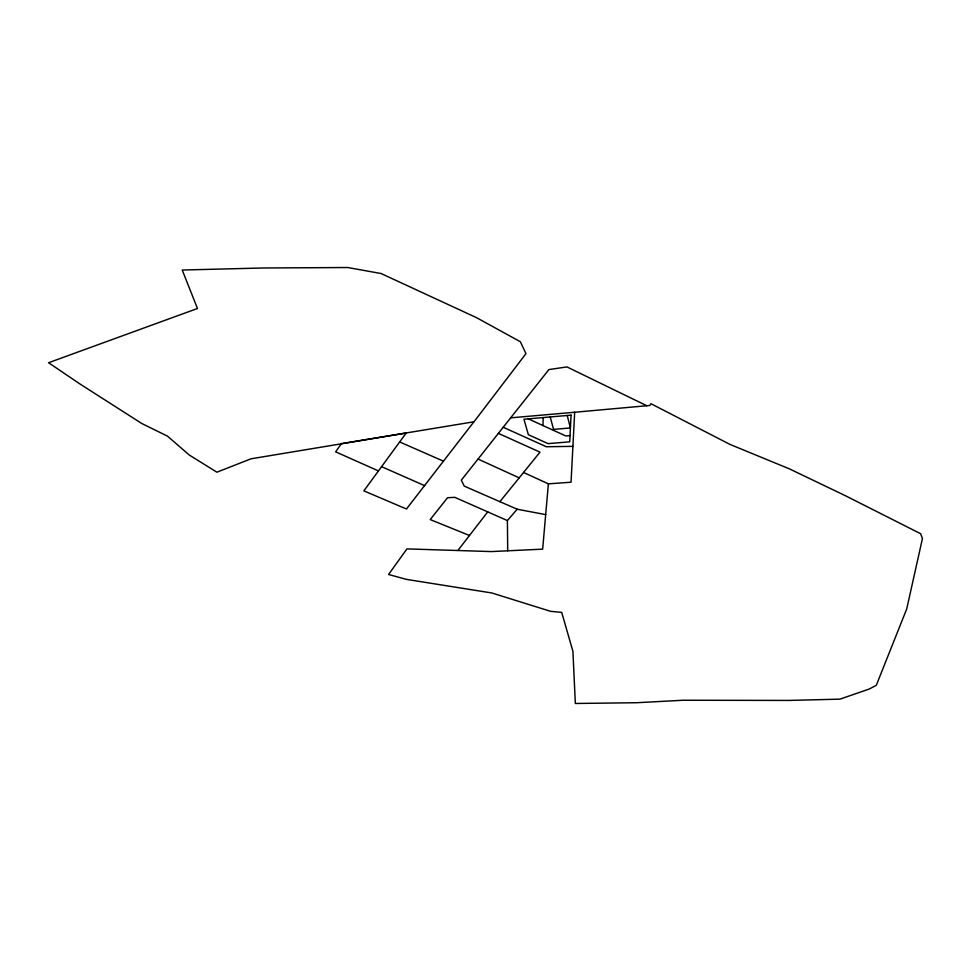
<?xml version="1.0" encoding="UTF-8"?>
<svg xmlns="http://www.w3.org/2000/svg" width="971" height="971" viewBox="0 0 971 971"><rect width="100%" height="100%" fill="white"/><g stroke="black" fill="none" stroke-linecap="round" stroke-linejoin="round"><path stroke-width="1.46" d="M542.947 425.541L543.19 417.566M548.384 483.849L542.655 549.149L491.326 551.577L406.934 548.894L388.57 574.48L406.266 579.347L491.787 592.965L550.727 611.354L561.699 612.385L572.914 651.31L575.342 703.477L636.697 702.725L683.341 700.237L788.986 700.431L839.964 699.144L869.397 688.961L876.303 685.308L906.732 608.902L922.45 538.492L920.617 533.71L845.086 495.562L789.253 468.799L729.864 444.366L650.922 403.693L649.866 405.465L574.686 412.25L571.045 482.211L548.384 483.849L523.539 472.464M473.957 421.839L525.966 353.662L520.383 341.756L476.445 317.626L381.105 273.531L347.8 267.523L263.444 267.984L182.22 270.023L197.465 308.499L48.55 362.729L79.95 383.97L141.887 423.574L167.473 436.125L189.309 455.047L216.885 472.197L251.016 458.81L406.194 433.042L363.858 490.865L406.461 508.998L473.909 421.79L341.391 443.638L335.638 451.843L378.435 470.911M457.924 550.436L487.733 511.887M646.783 405.744L566.955 366.929L548.894 369.575L461.322 480.172L464.235 486.107L517.167 509.217L545.678 514.618M499.883 501.679L540.01 452.134L498.354 433.369M507.712 550.8L507.396 520.565L517.167 509.217M510.685 417.846L574.686 412.25M570.038 435.578L565.741 435.943L528.309 418.865M572.914 446.357L546.37 446.745L503.196 427.252M469.479 535.494L430.214 519.57L447.534 497.747L454.792 497.334L507.396 520.565M399.603 441.926L443.516 461.189M381.554 466.65L424.63 485.658M478.035 459.052L519.182 477.853M550.217 416.96L553.555 429.388L570.426 427.944L567.21 415.479M571.057 415.151L569.734 441.829L548.093 443.638L528.37 434.717L523.939 419.241L571.057 415.151"/></g></svg>
